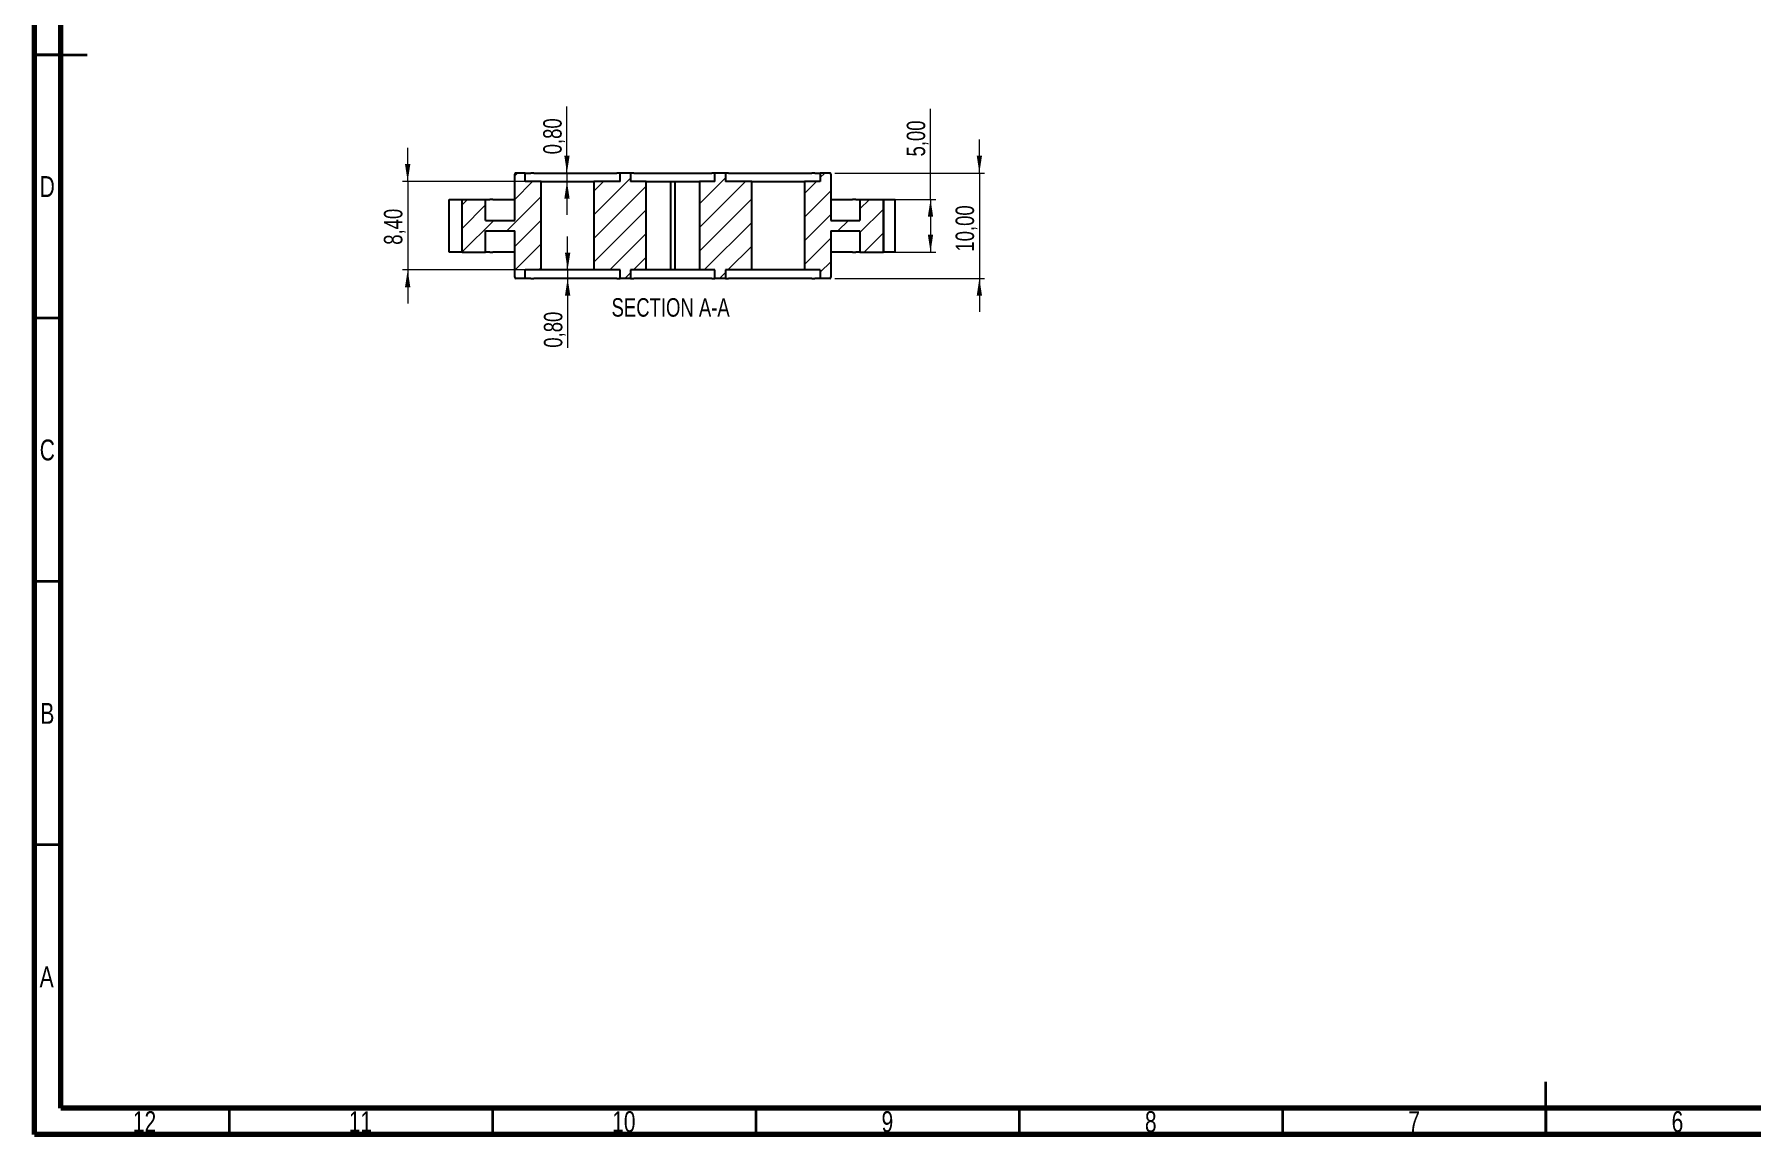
# Model space of a CAD drawing. Header units: millimetres. Extents: x 15 to 589, y 5 to 415.
# Drawn here: x 15 to 341, y 5 to 213.9 of the extents above; entities that cross this region are included whole.
import ezdxf

# ---------------------------------------------------------------- set-up
doc = ezdxf.new("R2010")
doc.units = ezdxf.units.MM
doc.styles.add('SLDTEXTSTYLE0', font='TXT', dxfattribs={"width": 0.75})
doc.dimstyles.new('SLDDIMSTYLE0', dxfattribs={"dimtxt": 3.5, "dimasz": 3.302, "dimexe": 0, "dimexo": 0.0625, "dimgap": 0.875, "dimtad": 1, "dimlfac": 0.5, "dimrnd": 1e-09, "dimzin": 12, "dimdsep": 46, "dimtxsty": 'SLDTEXTSTYLE0', "dimsah": 1, "dimcen": 0.09, "dimadec": 0, "dimazin": 3, "dimtfac": 1, "dimtofl": 0, "dimtmove": 0, "dimatfit": 3, "dimfxl": 0, "dimfrac": 2, "dimtolj": 1, "dimtzin": 12, "dimarcsym": 0})
doc.dimstyles.new('SLDDIMSTYLE1', dxfattribs={"dimtxt": 3.5, "dimasz": 3.302, "dimexe": 0, "dimexo": 0.0625, "dimgap": 0.875, "dimtad": 1, "dimlfac": 0.5, "dimrnd": 1e-09, "dimzin": 12, "dimdsep": 46, "dimtxsty": 'SLDTEXTSTYLE0', "dimsah": 1, "dimcen": 0.09, "dimadec": 0, "dimazin": 3, "dimtfac": 1, "dimtmove": 0, "dimatfit": 0, "dimfxl": 0, "dimfrac": 2, "dimtolj": 1, "dimtzin": 12, "dimarcsym": 0})
doc.dimstyles.new('SLDDIMSTYLE2', dxfattribs={"dimtxt": 3.5, "dimasz": 3.302, "dimexe": 0, "dimexo": 0.0625, "dimgap": 0.875, "dimtad": 1, "dimlfac": 0.5, "dimrnd": 1e-09, "dimdsep": 46, "dimtxsty": 'SLDTEXTSTYLE0', "dimsah": 1, "dimcen": 0.09, "dimadec": 0, "dimazin": 2, "dimtfac": 1, "dimtmove": 0, "dimatfit": 0, "dimfxl": 0, "dimfrac": 2, "dimtolj": 1, "dimtzin": 12, "dimarcsym": 0})

# ---------------------------------------------------------------- blocks, each defined once
blk = doc.blocks.new('_D_13')
at = {"color": 7, "linetype": 'Continuous', "lineweight": 0}
for p, q in [((185.15, 182.54), (185.15, 199.73)), ((177.2, 182.54), (186.15, 182.54)), ((185.15, 182.54), (185.15, 172.54)), ((177.2, 172.54), (186.15, 172.54))]:
    blk.add_line(p, q, dxfattribs=at)
at = {"color": 7, "linetype": 'Continuous', "lineweight": 18}
for points in [[(185.15, 182.54), (184.64, 179.24), (185.65, 179.24)], [(185.15, 172.54), (185.65, 175.84), (184.64, 175.84)]]:
    blk.add_solid(points, dxfattribs=at)
at = {"color": 7, "linetype": 'Continuous', "lineweight": 18, "insert": (180.63, 190.68), "char_height": 3.5, "attachment_point": 1, "rotation": 90, "style": 'SLDTEXTSTYLE0'}
blk.add_mtext('5,00', dxfattribs=at)
blk = doc.blocks.new('_D_14')
at = {"color": 7, "linetype": 'Continuous', "lineweight": 0}
for p, q in [((194.42, 187.54), (194.42, 193.89)), ((167.01, 187.54), (195.42, 187.54)), ((194.42, 187.54), (194.42, 167.54)), ((167.01, 167.54), (195.42, 167.54)), ((194.42, 167.54), (194.42, 161.19))]:
    blk.add_line(p, q, dxfattribs=at)
at = {"color": 7, "linetype": 'Continuous', "lineweight": 18}
for points in [[(194.42, 187.54), (194.93, 190.84), (193.92, 190.84)], [(194.42, 167.54), (193.92, 164.24), (194.93, 164.24)]]:
    blk.add_solid(points, dxfattribs=at)
at = {"color": 7, "linetype": 'Continuous', "lineweight": 18, "insert": (189.91, 172.62), "char_height": 3.5, "attachment_point": 1, "rotation": 90, "style": 'SLDTEXTSTYLE0'}
blk.add_mtext('10,00', dxfattribs=at)
blk = doc.blocks.new('_D_15')
at = {"color": 7, "linetype": 'Continuous', "lineweight": 0}
for p, q in [((85.88, 185.94), (85.88, 192.29)), ((115.21, 185.94), (84.88, 185.94)), ((85.88, 185.94), (85.88, 169.14)), ((115.21, 169.14), (84.88, 169.14)), ((85.88, 169.14), (85.88, 162.79))]:
    blk.add_line(p, q, dxfattribs=at)
at = {"color": 7, "linetype": 'Continuous', "lineweight": 18}
for points in [[(85.88, 185.94), (86.39, 189.24), (85.37, 189.24)], [(85.88, 169.14), (85.37, 165.84), (86.39, 165.84)]]:
    blk.add_solid(points, dxfattribs=at)
at = {"color": 7, "linetype": 'Continuous', "lineweight": 18, "insert": (81.37, 173.92), "char_height": 3.5, "attachment_point": 1, "rotation": 90, "style": 'SLDTEXTSTYLE0'}
blk.add_mtext('8,40', dxfattribs=at)
blk = doc.blocks.new('_D_16')
at = {"color": 7, "linetype": 'Continuous', "lineweight": 0}
for p, q in [((116.12, 187.54), (116.12, 200.14)), ((116.12, 187.54), (116.12, 185.94)), ((116.12, 185.94), (116.12, 179.59))]:
    blk.add_line(p, q, dxfattribs=at)
at = {"color": 7, "linetype": 'Continuous', "lineweight": 18}
for points in [[(116.12, 187.54), (116.63, 190.84), (115.62, 190.84)], [(116.12, 185.94), (115.62, 182.64), (116.63, 182.64)]]:
    blk.add_solid(points, dxfattribs=at)
at = {"color": 7, "linetype": 'Continuous', "lineweight": 18, "insert": (111.61, 191.09), "char_height": 3.5, "attachment_point": 1, "rotation": 90, "style": 'SLDTEXTSTYLE0'}
blk.add_mtext('0,80', dxfattribs=at)
blk = doc.blocks.new('_D_17')
at = {"color": 7, "linetype": 'Continuous', "lineweight": 0}
for p, q in [((116.25, 169.14), (116.25, 175.49)), ((116.25, 169.14), (116.25, 167.54)), ((116.25, 167.54), (116.25, 154.38))]:
    blk.add_line(p, q, dxfattribs=at)
at = {"color": 7, "linetype": 'Continuous', "lineweight": 18}
for points in [[(116.25, 169.14), (116.76, 172.44), (115.74, 172.44)], [(116.25, 167.54), (115.74, 164.24), (116.76, 164.24)]]:
    blk.add_solid(points, dxfattribs=at)
at = {"color": 7, "linetype": 'Continuous', "lineweight": 18, "insert": (111.74, 154.38), "char_height": 3.5, "attachment_point": 1, "rotation": 90, "style": 'SLDTEXTSTYLE0'}
blk.add_mtext('0,80', dxfattribs=at)

msp = doc.modelspace()

# ---------------------------------------------------------------- hatches: boundary and pattern name
at = {"linetype": 'Continuous', "lineweight": 18}
h = msp.add_hatch(dxfattribs=at)
h.set_pattern_fill('ANSI31', style=0)
edge = h.paths.add_edge_path(flags=0)
edge.add_line((111.208, 169.139), (111.208, 185.939))
edge.add_line((111.208, 185.939), (108.208, 185.939))
edge.add_line((108.208, 185.939), (108.208, 187.539))
edge.add_line((108.208, 187.539), (106.408, 187.539))
edge.add_arc((106.408, 187.339), 0.2, 90, 180)
edge.add_line((106.208, 187.339), (106.208, 178.539))
edge.add_line((106.208, 178.539), (100.66, 178.539))
edge.add_line((100.66, 178.539), (100.66, 182.539))
edge.add_line((100.66, 182.539), (96.214, 182.539))
edge.add_line((96.214, 182.539), (96.214, 172.539))
edge.add_line((96.214, 172.539), (100.66, 172.539))
edge.add_line((100.66, 172.539), (100.66, 176.539))
edge.add_line((100.66, 176.539), (106.208, 176.539))
edge.add_line((106.208, 176.539), (106.208, 167.739))
edge.add_arc((106.408, 167.739), 0.2, 180, 270)
edge.add_line((106.408, 167.539), (108.208, 167.539))
edge.add_line((108.208, 167.539), (108.208, 169.139))
edge.add_line((108.208, 169.139), (111.208, 169.139))
h = msp.add_hatch(dxfattribs=at)
h.set_pattern_fill('ANSI31', style=0)
h.paths.add_polyline_path([(131.154, 169.139), (131.154, 185.939), (128.208, 185.939), (128.208, 187.539), (126.208, 187.539), (126.208, 185.939), (121.208, 185.939), (121.208, 169.139), (126.208, 169.139), (126.208, 167.539), (128.208, 167.539), (128.208, 169.139)], flags=0)
h = msp.add_hatch(dxfattribs=at)
h.set_pattern_fill('ANSI31', style=0)
h.paths.add_polyline_path([(146.208, 185.939), (146.208, 187.539), (144.208, 187.539), (144.208, 185.939), (141.263, 185.939), (141.263, 169.139), (144.208, 169.139), (144.208, 167.539), (146.208, 167.539), (146.208, 169.139), (151.208, 169.139), (151.208, 185.939)], flags=0)
h = msp.add_hatch(dxfattribs=at)
h.set_pattern_fill('ANSI31', style=0)
edge = h.paths.add_edge_path(flags=0)
edge.add_line((164.208, 187.539), (164.208, 185.939))
edge.add_line((164.208, 185.939), (161.208, 185.939))
edge.add_line((161.208, 185.939), (161.208, 169.139))
edge.add_line((161.208, 169.139), (164.208, 169.139))
edge.add_line((164.208, 169.139), (164.208, 167.539))
edge.add_line((164.208, 167.539), (166.008, 167.539))
edge.add_arc((166.008, 167.739), 0.2, 270, 360)
edge.add_line((166.208, 167.739), (166.208, 176.539))
edge.add_line((166.208, 176.539), (171.757, 176.539))
edge.add_line((171.757, 176.539), (171.757, 172.539))
edge.add_line((171.757, 172.539), (176.203, 172.539))
edge.add_line((176.203, 172.539), (176.203, 182.539))
edge.add_line((176.203, 182.539), (171.757, 182.539))
edge.add_line((171.757, 182.539), (171.757, 178.539))
edge.add_line((171.757, 178.539), (166.208, 178.539))
edge.add_line((166.208, 178.539), (166.208, 187.339))
edge.add_arc((166.008, 187.339), 0.2, 0, 90)
edge.add_line((166.008, 187.539), (164.208, 187.539))

# ---------------------------------------------------------------- linework, layer by layer
at = {"color": 7, "linetype": 'Continuous', "lineweight": 70}
for p, q in [((15, 5), (15, 415)), ((20, 10), (20, 410)), ((584, 10), (20, 10)), ((589, 5), (15, 5))]:
    msp.add_line(p, q, dxfattribs=at)
at = {"color": 7, "linetype": 'Continuous', "lineweight": 35}
for p, q in [((15, 210), (25, 210)), ((20, 210), (15, 210)), ((20, 160), (15, 160)), ((20, 110), (15, 110)), ((20, 60), (15, 60)), ((302, 5), (302, 15)), ((52, 10), (52, 5)), ((102, 10), (102, 5)), ((152, 10), (152, 5)), ((202, 10), (202, 5)), ((252, 10), (252, 5)), ((302, 10), (302, 5))]:
    msp.add_line(p, q, dxfattribs=at)
at = {"color": 7, "linetype": 'Continuous', "lineweight": 25}
for p, q in [((106.208, 178.539), (106.208, 187.339)), ((108.208, 187.539), (106.408, 187.539)), ((108.208, 185.939), (108.208, 187.539)), ((108.208, 187.539), (109.249, 187.539)), ((111.208, 185.939), (108.208, 185.939)), ((109.827, 187.539), (109.249, 187.539)), ((109.827, 187.539), (125.608, 187.539)), ((111.208, 169.139), (111.208, 185.939)), ((111.208, 185.939), (116.208, 185.939)), ((116.208, 185.939), (121.208, 185.939)), ((121.208, 185.939), (121.208, 169.139)), ((126.208, 185.939), (121.208, 185.939)), ((126.208, 187.539), (125.608, 187.539)), ((126.208, 185.939), (126.208, 187.539)), ((128.208, 187.539), (126.208, 187.539)), ((128.208, 187.539), (128.208, 185.939)), ((128.808, 187.539), (128.208, 187.539)), ((131.154, 185.939), (128.208, 185.939)), ((128.808, 187.539), (143.608, 187.539)), ((131.154, 169.139), (131.154, 185.939)), ((131.154, 185.939), (131.329, 185.939)), ((131.329, 185.939), (135.784, 185.939)), ((135.784, 185.939), (135.784, 169.139)), ((135.784, 185.939), (136.633, 185.939)), ((136.633, 185.939), (136.633, 169.139)), ((136.633, 185.939), (141.087, 185.939)), ((141.087, 185.939), (141.263, 185.939)), ((141.263, 185.939), (141.263, 169.139)), ((144.208, 185.939), (141.263, 185.939)), ((144.208, 187.539), (143.608, 187.539)), ((144.208, 185.939), (144.208, 187.539)), ((146.208, 187.539), (144.208, 187.539)), ((146.208, 187.539), (146.208, 185.939)), ((146.808, 187.539), (146.208, 187.539)), ((151.208, 185.939), (146.208, 185.939)), ((146.808, 187.539), (162.59, 187.539)), ((151.208, 169.139), (151.208, 185.939)), ((151.208, 185.939), (161.208, 185.939)), ((161.208, 185.939), (161.208, 169.139)), ((164.208, 185.939), (161.208, 185.939)), ((163.168, 187.539), (162.59, 187.539)), ((163.168, 187.539), (164.208, 187.539)), ((166.008, 187.539), (164.208, 187.539)), ((164.208, 187.539), (164.208, 185.939)), ((166.208, 187.339), (166.208, 178.539)), ((93.774, 172.539), (93.774, 182.539)), ((93.774, 182.539), (94.136, 182.539)), ((94.136, 182.539), (94.622, 182.539)), ((94.622, 182.539), (95.109, 182.539)), ((95.109, 182.539), (95.597, 182.539)), ((95.597, 182.539), (96.086, 182.539)), ((96.086, 182.539), (96.214, 182.539)), ((96.214, 172.539), (96.214, 182.539)), ((96.214, 182.539), (100.66, 182.539)), ((100.66, 178.539), (100.66, 182.539)), ((100.66, 182.539), (101.466, 182.539)), ((102.052, 182.539), (101.466, 182.539)), ((102.052, 182.539), (106.208, 182.539)), ((166.208, 182.539), (170.365, 182.539)), ((170.951, 182.539), (170.365, 182.539)), ((170.951, 182.539), (171.757, 182.539)), ((171.757, 182.539), (171.757, 178.539)), ((171.757, 182.539), (176.203, 182.539)), ((176.203, 182.539), (176.203, 172.539)), ((176.203, 182.539), (176.204, 182.539)), ((176.204, 172.539), (176.204, 182.539)), ((176.204, 182.539), (176.676, 182.539)), ((176.676, 182.539), (177.146, 182.539)), ((177.146, 182.539), (177.613, 182.539)), ((177.613, 182.539), (178.078, 182.539)), ((178.078, 182.539), (178.424, 182.539)), ((178.424, 172.539), (178.424, 182.539)), ((100.66, 178.539), (106.208, 178.539)), ((100.66, 172.539), (100.66, 176.539)), ((100.66, 176.539), (106.208, 176.539)), ((106.208, 167.739), (106.208, 176.539)), ((166.208, 178.539), (171.757, 178.539)), ((166.208, 176.539), (166.208, 167.739)), ((166.208, 176.539), (171.757, 176.539)), ((171.757, 176.539), (171.757, 172.539)), ((94.136, 172.539), (93.774, 172.539)), ((94.622, 172.539), (94.136, 172.539)), ((95.109, 172.539), (94.622, 172.539)), ((95.597, 172.539), (95.109, 172.539)), ((96.086, 172.539), (95.597, 172.539)), ((96.214, 172.539), (96.086, 172.539)), ((96.214, 172.539), (100.66, 172.539)), ((101.466, 172.539), (100.66, 172.539)), ((101.466, 172.539), (102.052, 172.539)), ((106.208, 172.539), (102.052, 172.539)), ((170.365, 172.539), (166.208, 172.539)), ((170.365, 172.539), (170.951, 172.539)), ((171.757, 172.539), (170.951, 172.539)), ((171.757, 172.539), (176.203, 172.539)), ((176.204, 172.539), (176.203, 172.539)), ((176.676, 172.539), (176.204, 172.539)), ((177.146, 172.539), (176.676, 172.539)), ((177.613, 172.539), (177.146, 172.539)), ((178.078, 172.539), (177.613, 172.539)), ((178.424, 172.539), (178.078, 172.539)), ((108.208, 167.539), (106.408, 167.539)), ((108.208, 167.539), (108.208, 169.139)), ((111.208, 169.139), (108.208, 169.139)), ((109.249, 167.539), (108.208, 167.539)), ((109.249, 167.539), (109.827, 167.539)), ((125.608, 167.539), (109.827, 167.539)), ((116.208, 169.139), (111.208, 169.139)), ((121.208, 169.139), (116.208, 169.139)), ((126.208, 169.139), (121.208, 169.139)), ((125.608, 167.539), (126.208, 167.539)), ((126.208, 167.539), (126.208, 169.139)), ((128.208, 167.539), (126.208, 167.539)), ((131.154, 169.139), (128.208, 169.139)), ((128.208, 169.139), (128.208, 167.539)), ((128.208, 167.539), (128.808, 167.539)), ((143.608, 167.539), (128.808, 167.539)), ((131.329, 169.139), (131.154, 169.139)), ((135.784, 169.139), (131.329, 169.139)), ((136.633, 169.139), (135.784, 169.139)), ((141.087, 169.139), (136.633, 169.139)), ((141.263, 169.139), (141.087, 169.139)), ((144.208, 169.139), (141.263, 169.139)), ((143.608, 167.539), (144.208, 167.539)), ((144.208, 167.539), (144.208, 169.139)), ((146.208, 167.539), (144.208, 167.539)), ((151.208, 169.139), (146.208, 169.139)), ((146.208, 169.139), (146.208, 167.539)), ((146.208, 167.539), (146.808, 167.539)), ((162.59, 167.539), (146.808, 167.539)), ((161.208, 169.139), (151.208, 169.139)), ((164.208, 169.139), (161.208, 169.139)), ((162.59, 167.539), (163.168, 167.539)), ((164.208, 167.539), (163.168, 167.539)), ((164.208, 169.139), (164.208, 167.539)), ((166.008, 167.539), (164.208, 167.539))]:
    msp.add_line(p, q, dxfattribs=at)
for centre, start, end in [((106.408, 187.339), 90, 180), ((166.008, 187.339), 0, 90), ((106.408, 167.739), 180, 270), ((166.008, 167.739), 270, 0)]:
    msp.add_arc(centre, 0.2, start, end, dxfattribs=at)

# ---------------------------------------------------------------- texts
at = {"color": 7, "linetype": 'Continuous', "lineweight": 0, "attachment_point": 2, "style": 'SLDTEXTSTYLE0'}
for s, insert, char_height in [('D', (17.453, 186.952), 3.969), ('SECTION A-A', (135.806, 163.775), 3.5), ('C', (17.459, 136.952), 3.969), ('B', (17.471, 86.952), 3.969), ('A', (17.34, 36.952), 3.969), ('12', (35.92, 9.452), 3.9687), ('11', (76.92, 9.452), 3.9687), ('10', (126.92, 9.452), 3.9687), ('9', (176.96, 9.452), 3.969), ('8', (226.96, 9.452), 3.969), ('7', (276.96, 9.452), 3.969), ('6', (326.96, 9.452), 3.969)]:
    msp.add_mtext(s, dxfattribs=dict(at, insert=insert, char_height=char_height))

# ---------------------------------------------------------------- dimensions: what is measured, and where the dimension line sits
at = {"color": 7, "linetype": 'Continuous', "lineweight": 18}
for base, p1, p2, dimstyle, picture, middle in [((116.124, 185.939), (106.408, 187.539), (108.283, 185.939), 'SLDDIMSTYLE2', '_D_16', (116.124, 195.618)), ((185.146, 172.539), (176.203, 182.539), (176.203, 172.539), 'SLDDIMSTYLE0', '_D_13', (185.146, 195.208)), ((194.424, 167.539), (166.008, 187.539), (166.008, 167.539), 'SLDDIMSTYLE1', '_D_14', (194.424, 178.441)), ((85.881, 169.139), (116.208, 185.939), (116.208, 169.139), 'SLDDIMSTYLE1', '_D_15', (85.881, 178.441)), ((116.249, 167.539), (123.638, 169.139), (108.208, 167.539), 'SLDDIMSTYLE2', '_D_17', (116.249, 158.903))]:
    dim = msp.add_linear_dim(base=base, p1=p1, p2=p2, angle=90, dimstyle=dimstyle, dxfattribs=at)
    dim.commit()
    dim.dimension.update_dxf_attribs({"geometry": picture, "text_midpoint": middle, "dimtype": 160})

doc.saveas('drawing.dxf')
